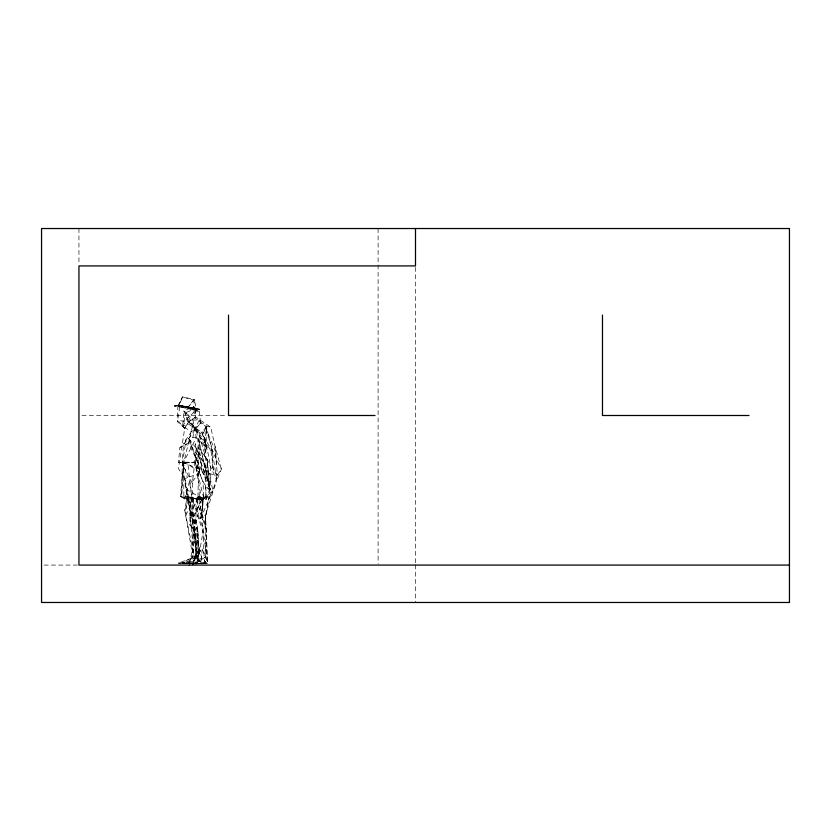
<?xml version="1.0" encoding="UTF-8"?>
<svg xmlns="http://www.w3.org/2000/svg" width="831" height="831" viewBox="0 0 831 831"><rect width="100%" height="100%" fill="white"/><g stroke="black" fill="none" stroke-linecap="round" stroke-linejoin="round"><path stroke-width="0.62" stroke-dasharray="4.16 3.12" d="M205.454 443.619L201.995 432.65L206.254 426.75L206.306 448.262L198.391 438.789L201.632 470.076L199.731 472.486L187.889 464.082L178.468 462.379L179.828 447.826L188.72 438.508L195.794 428.838C201.975 448.885 191.971 474.387 209.931 490.425L210.274 489.552L201.632 470.076L183.682 462.722L181.625 496.782L186.975 497.426L190.008 496.948L196.261 499.109L195.981 516.041L198.453 551.732L192.2 565.153L205.808 556.926L206.504 530.188L201.871 512.748L203.086 497.727L187.588 499.047L181.625 496.782L182.321 462.389L183.682 462.722L180.42 496.512C189.385 495.588 197.176 500.916 206.15 499.618C215.229 478.438 209.339 453.674 201.995 432.65L188.076 423.883L186.009 412.488L183.724 410.94L182.706 426.448L191.452 431.59L195.794 428.838L200.531 423.156L199.419 411.418L193.53 406.66L183.724 410.94L187.214 418.502L195.794 428.838L206.306 448.262L204.312 456.375L206.254 426.75L200.531 423.156L199.201 420.309L192.823 419.915L186.009 412.488L194.381 409.205L193.53 406.66L195.171 411.096L199.419 411.418M207.314 462.67L207.044 478.386L209.931 490.425L207.314 462.67L199.544 436.555L186.009 412.488L182.706 426.448L188.076 423.883M198.484 556.469L192.491 557.881L178.374 563.117L184.15 563.065L198.484 556.469L194.516 530.012L189.8 524.745L190.268 505.393L191.546 497.676L203.138 499.057L209.287 496.346L212.933 490.685L217.296 475.218L221.43 469.214L215.084 446.517L210.721 427.196L195.742 417.069L195.514 409.756L174.437 406.068L175.268 405.372L180.254 405.538L188.284 407.034L197.238 410.306L199.856 409.33C191.587 408.561 182.373 404.261 174.437 406.068L179.891 405.57L199.347 409.714M210.181 488.857L205.101 521.432L205.61 563.667L192.491 557.881L194.516 530.012L192.325 483.195L196.646 447.982L209.1 473.618L212.933 490.685L203.138 499.057L200.375 518.762L205.465 515.033L207.719 562.535L182.02 562.961L194.558 561.154L189.271 507.99L192.117 496.502L192.273 515.978L201.684 558.131L207.241 563.501L207.719 562.535L202.224 549.114L196.033 555.586L182.02 562.961L207.241 563.501L205.465 515.033L216.756 480.297L207.324 459.564L195.16 443.712L198.453 473.701L184.949 478.542L186.248 489.345L190.268 505.393L184.949 478.542L178.426 468.674L184.721 428.443L177.429 421.733L177.876 406.484L195.462 410.275L199.856 409.33L195.15 409.236L175.268 405.372L199.295 408.997M199.201 420.309L194.963 428.412L192.719 437.76L188.71 442.653L198.245 456.146L195.056 462.41L203.013 481.824L203.699 497.914L202.037 499.088L194.485 515.376L197.736 528.038L196.085 564.228M201.684 558.131L194.558 561.154C199.056 537.117 188.866 513.174 186.248 489.345L203.138 499.057L202.442 520.299L204.457 563.491L178.374 563.117L205.61 563.667L184.15 563.065M188.71 442.653L183.422 445.655L182.321 462.389L186.975 497.426L185.76 515.345L195.742 564.218M194.132 399.368L194.039 400.345L182.477 396.896L179.288 405.414L188.17 407.097L194.132 399.368L196.417 408.727L193.8 408.156L194.132 399.368L182.477 396.896L178.156 405.362L192.065 408.592L196.802 408.894M206.504 530.188L201.528 515.843L203.086 497.727L196.261 499.109L186.944 496.855L193.706 523.52L197.975 561.912L203.429 528.963L192.086 498.974L187.889 464.082M202.224 549.114L200.967 562.951L196.033 555.586M179.714 406.91L177.429 421.733M192.325 483.195L182.373 464.384L186.03 439.402M205.101 521.432L209.287 496.346M189.416 563.48L192.034 551.774L184.783 510.317L186.975 497.426M195.514 409.756L195.742 417.069L188.959 421.286L184.721 428.443L177.979 420.694L188.959 421.286L192.366 426.604L183.516 463.698L187.38 477.825M196.261 564.207L199.108 553.072L197.736 528.038M203.138 499.057L193.145 528.776L192.491 557.881L204.457 563.491M192.626 563.937L196.791 551.732M184.783 510.317L190.008 496.948M178.79 405.466L182.477 396.896M206.306 448.262L203.699 432.536L206.254 426.75M200.375 518.762L212.933 490.685M192.034 551.774L193.509 550.714L188.886 565.818L196.926 556.926L189.967 515.21L197.477 499.608L203.699 497.914L206.15 499.618L204.655 465.63L198.391 438.789L210.274 489.552L205.828 486.384L206.15 499.618M185.76 515.345L194.267 498.268L201.009 496.138L203.699 497.914L195.056 462.41L182.841 462.171L195.056 462.41L207.044 478.386L198.245 456.146L193.363 462.597M182.373 464.384L196.137 438.145L194.963 427.425L188.398 422.096L184.721 428.443M199.108 553.072L197.975 532.9L193.436 515.199L202.037 499.088L194.267 498.268M182.706 426.448L187.214 418.502L195.171 411.096M192.522 481.44L198.453 473.701L197.529 515.573L203.117 531.913L207.719 562.535M188.076 407.232L194.039 400.345M201.632 470.076L190.299 446.798L183.661 443.276L191.452 431.59L200.531 423.156M209.1 473.618L217.296 475.218L212.414 467.749L216.372 464.685L215.084 446.517M188.398 422.096L195.742 417.069M192.2 565.153L205.808 556.926M179.828 447.826L183.422 445.655M192.719 437.76L199.544 436.555L205.776 443.577L205.87 469.712L209.931 490.425M197.477 499.608L202.037 499.088M175.061 405.694L180.254 405.538L197.238 410.306M82.02 415.5L227.227 415.5M44.126 565.08L77.906 565.08M178.468 462.379L195.056 462.41L201.009 496.138M189.967 515.21L194.485 515.376L193.436 515.199M183.672 406.764L188.284 407.034L189.748 408.146M193.8 408.156L188.17 407.097L195.15 409.236M194.963 427.425L210.981 450.703L213.598 471.073L217.296 475.218L215.728 451.835L210.981 450.703L196.137 438.145M195.327 408.437L196.417 408.727M193.945 409.818L194.516 417.681L206.181 425.991L210.721 427.196M180.42 496.512L184.575 498.88L187.588 499.047L193.81 516.352L197.975 561.912M195.794 428.838L203.699 432.536M192.366 426.604L203.159 435.828L212.248 451.025L221.43 469.214L216.756 480.297L212.248 451.025L206.181 425.991M189.8 524.745L194.516 530.012M199.731 472.486L198.37 464.062L188.72 438.508L195.275 447.088L204.655 465.63L210.274 489.552L205.87 469.712M215.728 451.835L205.091 426.698L212.175 448.491L212.414 467.749M188.72 438.508L198.37 464.062M196.261 499.109L201.528 515.843M196.646 447.982L205.911 479.113M186.944 496.855L193.706 523.52M192.823 419.915L194.963 428.412M197.425 560.468L193.145 528.776L191.546 497.676M207.324 459.564L209.734 487.506M199.056 492.045L201.268 518.305M183.682 462.722L183.869 497.904M415.5 267.353L415.5 563.782M415.5 564.82L415.5 602.475M378.105 228.525L378.105 563.782M78.945 228.525L78.945 264.767M189.499 481.481L184.575 498.88L192.086 498.974L206.098 496.761L192.086 498.974L189.499 481.481"/><path stroke-width="1.25" d="M375.03 415.5L228.525 415.5L228.525 315.105M748.98 415.5L602.475 415.5L602.475 315.105M789.45 565.08L78.945 565.08L78.945 265.92L415.5 265.92L415.5 228.525M789.45 228.525L41.55 228.525L41.55 602.475L789.45 602.475L789.45 228.525"/></g></svg>
